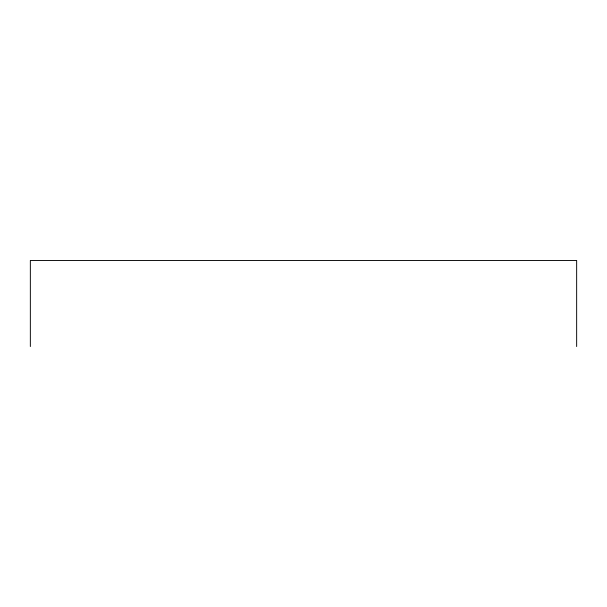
<?xml version="1.0" encoding="UTF-8"?>
<svg xmlns="http://www.w3.org/2000/svg" width="607" height="607" viewBox="0 0 607 607"><rect width="100%" height="100%" fill="white"/><g stroke="black" fill="none" stroke-linecap="round" stroke-linejoin="round"><path stroke-width="0.91" d="M576.65 346.536L576.65 260.464L30.35 260.464L30.35 346.536"/></g></svg>
